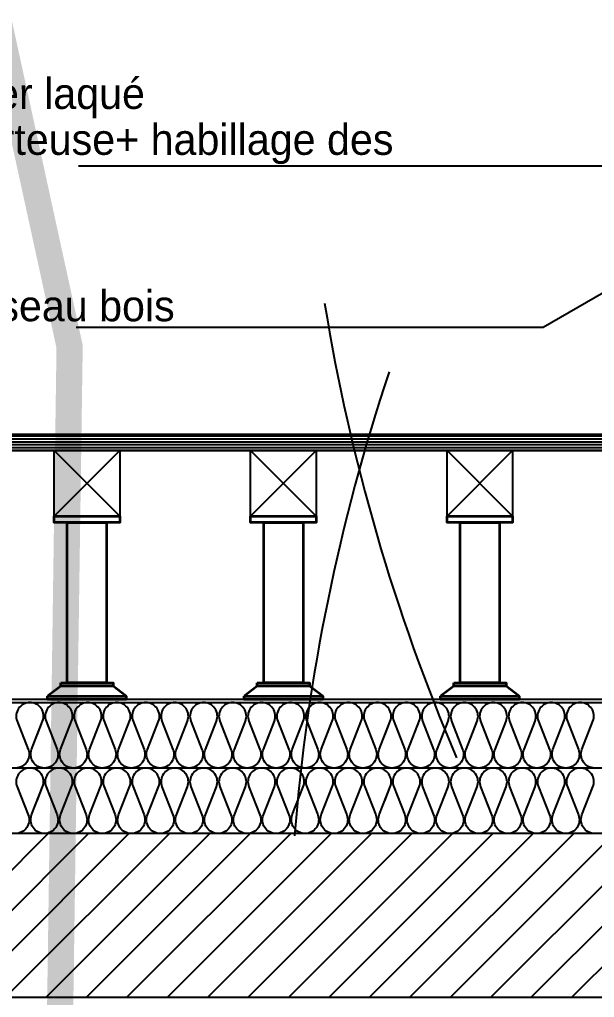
# Model space of a CAD drawing. Extents: x -594 to 29166, y -5797 to 14313.
# Drawn here: x 12952.3 to 13040.1, y 3565.7 to 3715 of the extents above; entities that cross this region are included whole.
import ezdxf

# ---------------------------------------------------------------- set-up
doc = ezdxf.new("R2010")
doc.units = 0
doc.linetypes.add('Style de ligne -15', pattern=[2.0832800000000002, 1.25, -0.41656, 0.1388600000000001, -0.2778600000000001])
doc.layers.get('0').update_dxf_attribs({"color": 252})
for name, color, linetype in [('A SITE', 252, 'Continuous'), ('B GÈnÈral_Hatch', 252, 'Continuous'), ('B Général', 252, 'Continuous'), ('C ANNOTATIONS-prestations', 252, 'Continuous'), ('Fond topo - VEG', 252, 'Continuous'), ('Général', 252, 'Continuous'), ('prlm-MOD-PB', 123, 'Continuous'), ('prlm-VRD', 252, 'Continuous'), ('SA - béton balayé', 252, 'Continuous'), ('SA - EBC', 252, 'Continuous')]:
    doc.layers.add(name, color=color, linetype=linetype)
doc.layers.add('B BATI-murs', color=252, linetype='Continuous', lineweight=35)
doc.styles.add('Eurostile', font='')
doc.styles.get('Eurostile').set_extended_font_data('Eurostile')

# ---------------------------------------------------------------- blocks, each defined once
blk = doc.blocks.new('B n0.Groupe-175-1')
at = {"layer": 'B BATI-murs', "linetype": 'Continuous'}
for p, q in [((123326.7225007306, -122354.5125734118), (123324.7225007306, -122356.0125734118)), ((123336.7225007306, -122356.0125734118), (123334.7225007306, -122354.5125734118))]:
    blk.add_line(p, q, dxfattribs=at)
at = {"layer": 'B BATI-murs', "linetype": 'Continuous', "flags": 128}
for points in [[(123325.7225007306, -122328.5190959634), (123335.7225007306, -122328.5190959634), (123335.7225007306, -122329.5190959634), (123325.7225007306, -122329.5190959634)], [(123327.7225007306, -122329.5190959634), (123333.7225007306, -122329.5190959634), (123333.7225007306, -122354.0125734118), (123327.7225007306, -122354.0125734118)], [(123326.7225007306, -122354.0125734118), (123334.7225007306, -122354.0125734118), (123334.7225007306, -122354.5125734118), (123326.7225007306, -122354.5125734118)], [(123324.7225007306, -122356.0125734118), (123336.7225007306, -122356.0125734118), (123336.7225007306, -122356.5125734118), (123324.7225007306, -122356.5125734118)]]:
    blk.add_lwpolyline(points, close=True, dxfattribs=at)
blk = doc.blocks.new('B n0.Groupe-176-1')
at = {"layer": 'B BATI-murs', "linetype": 'Continuous'}
for p, q in [((123296.7225007306, -122354.5125734118), (123294.7225007306, -122356.0125734118)), ((123306.7225007306, -122356.0125734118), (123304.7225007306, -122354.5125734118))]:
    blk.add_line(p, q, dxfattribs=at)
at = {"layer": 'B BATI-murs', "linetype": 'Continuous', "flags": 128}
for points in [[(123295.7225007306, -122328.5190959634), (123305.7225007306, -122328.5190959634), (123305.7225007306, -122329.5190959634), (123295.7225007306, -122329.5190959634)], [(123297.7225007306, -122329.5190959634), (123303.7225007306, -122329.5190959634), (123303.7225007306, -122354.0125734118), (123297.7225007306, -122354.0125734118)], [(123296.7225007306, -122354.0125734118), (123304.7225007306, -122354.0125734118), (123304.7225007306, -122354.5125734118), (123296.7225007306, -122354.5125734118)], [(123294.7225007306, -122356.0125734118), (123306.7225007306, -122356.0125734118), (123306.7225007306, -122356.5125734118), (123294.7225007306, -122356.5125734118)]]:
    blk.add_lwpolyline(points, close=True, dxfattribs=at)
blk = doc.blocks.new('B n0.Groupe-186-1')
at = {"layer": 'B Général', "linetype": 'Continuous'}
for p, q in [((123325.7225007306, -122328.5190959634), (123335.7225007306, -122318.5190959634)), ((123335.7225007306, -122328.5190959634), (123325.7225007306, -122318.5190959634))]:
    blk.add_line(p, q, dxfattribs=at)
at = {"layer": 'Général', "linetype": 'Continuous', "flags": 128}
blk.add_lwpolyline([(123325.7225007306, -122328.5190959634), (123325.7225007306, -122318.5190959634), (123335.7225007306, -122318.5190959634), (123335.7225007306, -122328.5190959634)], close=True, dxfattribs=at)
blk = doc.blocks.new('B n0.Groupe-187-1')
at = {"layer": 'B Général', "linetype": 'Continuous'}
for p, q in [((123295.7225007306, -122328.5190959634), (123305.7225007306, -122318.5190959634)), ((123305.7225007306, -122328.5190959634), (123295.7225007306, -122318.5190959634))]:
    blk.add_line(p, q, dxfattribs=at)
at = {"layer": 'Général', "linetype": 'Continuous', "flags": 128}
blk.add_lwpolyline([(123295.7225007306, -122328.5190959634), (123295.7225007306, -122318.5190959634), (123305.7225007306, -122318.5190959634), (123305.7225007306, -122328.5190959634)], close=True, dxfattribs=at)
blk = doc.blocks.new('B n0.Groupe-188-1')
at = {"layer": 'B Général', "linetype": 'Continuous'}
for p, q in [((123265.7225007306, -122328.5190959634), (123275.7225007306, -122318.5190959634)), ((123275.7225007306, -122328.5190959634), (123265.7225007306, -122318.5190959634))]:
    blk.add_line(p, q, dxfattribs=at)
at = {"layer": 'Général', "linetype": 'Continuous', "flags": 128}
blk.add_lwpolyline([(123265.7225007306, -122328.5190959634), (123265.7225007306, -122318.5190959634), (123275.7225007306, -122318.5190959634), (123275.7225007306, -122328.5190959634)], close=True, dxfattribs=at)
blk = doc.blocks.new('B n0.Groupe-190-1')
at = {"layer": 'B BATI-murs', "linetype": 'Continuous'}
for p, q in [((123266.7225007306, -122354.5125734118), (123264.7225007306, -122356.0125734118)), ((123276.7225007306, -122356.0125734118), (123274.7225007306, -122354.5125734118))]:
    blk.add_line(p, q, dxfattribs=at)
at = {"layer": 'B BATI-murs', "linetype": 'Continuous', "flags": 128}
for points in [[(123265.7225007306, -122328.5190959634), (123275.7225007306, -122328.5190959634), (123275.7225007306, -122329.5190959634), (123265.7225007306, -122329.5190959634)], [(123267.7225007306, -122329.5190959634), (123273.7225007306, -122329.5190959634), (123273.7225007306, -122354.0125734118), (123267.7225007306, -122354.0125734118)], [(123266.7225007306, -122354.0125734118), (123274.7225007306, -122354.0125734118), (123274.7225007306, -122354.5125734118), (123266.7225007306, -122354.5125734118)], [(123264.7225007306, -122356.0125734118), (123276.7225007306, -122356.0125734118), (123276.7225007306, -122356.5125734118), (123264.7225007306, -122356.5125734118)]]:
    blk.add_lwpolyline(points, close=True, dxfattribs=at)
blk = doc.blocks.new('B n0.Groupe-195-1')
at = {"layer": 'B GÈnÈral_Hatch', "linetype": 'Continuous'}
h = blk.add_hatch(dxfattribs=at)
h.set_pattern_fill('BOIS FIL HOR', color=256, style=0, pattern_type=2)
h.set_pattern_definition([(0, (0.5291666661738418, -0.705555555637693), (0.3527777774492279, -0.4409722221811535), [])])
h.paths.add_polyline_path([(123216.2225007306, -122316.0190959634), (123529.0800127897, -122316.0190959634), (123529.0800127897, -122318.5190959634), (123216.2225007306, -122318.5190959634)])
at = {"layer": 'B Général'}
for p, q in [((123529.0800127897, -122356.5256185741), (123216.2225007306, -122356.5256185741)), ((123529.0800127897, -122357.0256185741), (123216.2225007306, -122357.0256185741))]:
    blk.add_line(p, q, dxfattribs=at)
at = {"layer": 'B Général', "linetype": 'Continuous'}
blk.add_line((123529.0800127897, -122367.0157928509), (123216.2225007306, -122367.0157928509), dxfattribs=at)
at = {"layer": 'B Général', "linetype": 'Continuous', "flags": 128}
blk.add_lwpolyline([(123216.2225007306, -122316.0190959634), (123529.0800127897, -122316.0190959634), (123529.0800127897, -122318.5190959634), (123216.2225007306, -122318.5190959634)], close=True, dxfattribs=at)
blk.add_lwpolyline([(123216.2225007306, -122316.0190959634), (123529.0800127897, -122316.0190959634), (123529.0800127897, -122318.5190959634), (123216.2225007306, -122318.5190959634)], close=True, dxfattribs=at)
for points in [[(123263.1221101896, -122361.9995572518), (123263.963164529, -122359.8530293533, 0.5283351923695654), (123262.016522113, -122356.9995572518, 0.5283351923728812), (123260.069879697, -122359.8530293533), (123261.7519883758, -122364.1460851502, -0.5283351923728812), (123259.8053459598, -122366.9995572518, -0.5283351923695654)], [(123316.1903378663, -122361.9995572518), (123317.0313922057, -122359.8530293533, 0.5283351923695654), (123315.0847497897, -122356.9995572518, 0.5283351923728812), (123313.1381073737, -122359.8530293533), (123314.8202160525, -122364.1460851502, -0.5283351923728812), (123312.8735736365, -122366.9995572518, -0.5283351923695654), (123310.9269312205, -122364.1460851502), (123312.6090398993, -122359.8530293533, 0.5283351923695654), (123310.6623974833, -122356.9995572518, 0.5283351923728812), (123308.7157550673, -122359.8530293533), (123310.3978637461, -122364.1460851502, -0.5283351923728812), (123308.4512213301, -122366.9995572518, -0.5283351923695654), (123306.5045789141, -122364.1460851502), (123308.1866875929, -122359.8530293533, 0.5283351923695654), (123306.2400451769, -122356.9995572518, 0.5283351923728812), (123304.2934027609, -122359.8530293533), (123305.9755114397, -122364.1460851502, -0.5283351923728812), (123304.0288690237, -122366.9995572518, -0.5283351923695654), (123302.0822266077, -122364.1460851502), (123303.7643352865, -122359.8530293533, 0.5283351923695654), (123301.8176928705, -122356.9995572518, 0.5283351923728812), (123299.8710504545, -122359.8530293533), (123301.5531591333, -122364.1460851502, -0.5283351923728812), (123299.6065167173, -122366.9995572518, -0.5283351923695654), (123297.6598743013, -122364.1460851502), (123299.3419829801, -122359.8530293533, 0.5283351923695654), (123297.3953405641, -122356.9995572518, 0.5283351923728812), (123295.4486981481, -122359.8530293533), (123297.130806827, -122364.1460851502, -0.5283351923728812), (123295.184164411, -122366.9995572518, -0.5283351923695654), (123293.2375219949, -122364.1460851502), (123294.9196306738, -122359.8530293533, 0.5283351923695654), (123292.9729882577, -122356.9995572518, 0.5283351923728812), (123291.0263458417, -122359.8530293533), (123292.7084545206, -122364.1460851502, -0.5283351923728812), (123290.7618121045, -122366.9995572518, -0.5283351923695654), (123288.8151696885, -122364.1460851502), (123290.4972783674, -122359.8530293533, 0.5283351923695654), (123288.5506359513, -122356.9995572518, 0.5283351923728812), (123286.6039935353, -122359.8530293533), (123288.2861022142, -122364.1460851502, -0.5283351923728812), (123286.3394597981, -122366.9995572518, -0.5283351923695654), (123284.3928173821, -122364.1460851502), (123286.074926061, -122359.8530293533, 0.5283351923695654), (123284.128283645, -122356.9995572518, 0.5283351923728812), (123282.1816412289, -122359.8530293533), (123283.8637499078, -122364.1460851502, -0.5283351923728812), (123281.9171074918, -122366.9995572518, -0.5283351923695654), (123279.9704650757, -122364.1460851502), (123281.6525737546, -122359.8530293533, 0.5283351923695654), (123279.7059313386, -122356.9995572518, 0.5283351923728812), (123277.7592889225, -122359.8530293533), (123279.4413976014, -122364.1460851502, -0.5283351923728812), (123277.4947551854, -122366.9995572518, -0.5283351923695654), (123275.5481127693, -122364.1460851502), (123277.2302214482, -122359.8530293533, 0.5283351923695654), (123275.2835790322, -122356.9995572518, 0.5283351923728812), (123273.3369366161, -122359.8530293533), (123275.019045295, -122364.1460851502, -0.5283351923728812), (123273.072402879, -122366.9995572518, -0.5283351923695654), (123271.1257604629, -122364.1460851502), (123272.8078691418, -122359.8530293533, 0.5283351923728812), (123270.8612267258, -122356.9995572518, 0.5283351923728812), (123268.9145843098, -122359.8530293533), (123270.5966929886, -122364.1460851502, -0.5283351923728812), (123268.6500505726, -122366.9995572518, -0.5283351923728812), (123266.7034081566, -122364.1460851502), (123268.3855168354, -122359.8530293533, 0.5283351923695654), (123266.4388744194, -122356.9995572518, 0.5283351923728812), (123264.4922320034, -122359.8530293533), (123266.1743406822, -122364.1460851502, -0.5283351923728812), (123264.2276982662, -122366.9995572518, -0.5283351923695654), (123262.2810558502, -122364.1460851502), (123263.963164529, -122359.8530293533, 0.5283351923662496), (123262.016522113, -122356.9995572518)], [(123348.2523920876, -122366.9995572518, -0.5283351923695654), (123346.3057496716, -122364.1460851502), (123347.9878583505, -122359.8530293533, 0.5283351923695654), (123346.0412159344, -122356.9995572518, 0.5283351923728812), (123344.0945735184, -122359.8530293533), (123345.7766821973, -122364.1460851502, -0.5283351923728812), (123343.8300397812, -122366.9995572518, -0.5283351923695654), (123341.8833973652, -122364.1460851502), (123343.5655060441, -122359.8530293533, 0.5283351923695654), (123341.6188636281, -122356.9995572518, 0.5283351923728812), (123339.672221212, -122359.8530293533), (123341.3543298909, -122364.1460851502, -0.5283351923728812), (123339.4076874749, -122366.9995572518, -0.5283351923695654), (123337.4610450588, -122364.1460851502), (123339.1431537377, -122359.8530293533, 0.5283351923695654), (123337.1965113217, -122356.9995572518, 0.5283351923728812), (123335.2498689056, -122359.8530293533), (123336.9319775845, -122364.1460851502, -0.5283351923728812), (123334.9853351685, -122366.9995572518, -0.5283351923728812), (123333.0386927525, -122364.1460851502), (123334.7208014313, -122359.8530293533, 0.5283351923695654), (123332.7741590153, -122356.9995572518, 0.5283351923728812), (123330.8275165993, -122359.8530293533), (123332.5096252781, -122364.1460851502, -0.5283351923728812), (123330.5629828621, -122366.9995572518, -0.5283351923695654), (123328.6163404461, -122364.1460851502), (123330.2984491249, -122359.8530293533, 0.5283351923695654), (123328.3518067089, -122356.9995572518, 0.5283351923728812), (123326.4051642929, -122359.8530293533), (123328.0872729717, -122364.1460851502, -0.5283351923728812), (123326.1406305557, -122366.9995572518, -0.5283351923695654), (123324.1939881397, -122364.1460851502), (123325.8760968185, -122359.8530293533, 0.5283351923695654), (123323.9294544025, -122356.9995572518, 0.5283351923728812), (123321.9828119865, -122359.8530293533), (123323.6649206653, -122364.1460851502, -0.5283351923728812), (123321.7182782493, -122366.9995572518, -0.5283351923695654), (123319.7716358333, -122364.1460851502), (123321.4537445121, -122359.8530293533, 0.5283351923695654), (123319.5071020961, -122356.9995572518, 0.5283351923728812), (123317.5604596801, -122359.8530293533), (123319.2425683589, -122364.1460851502, -0.5283351923728812), (123317.2959259429, -122366.9995572518, -0.5283351923695654), (123315.3492835269, -122364.1460851502), (123317.0313922057, -122359.8530293533, 0.5283351923695654), (123315.0847497897, -122356.9995572518)], [(123263.1221101896, -122371.9995572518), (123263.963164529, -122369.8530293533, 0.5283351923695654), (123262.016522113, -122366.9995572518, 0.5283351923728812), (123260.069879697, -122369.8530293533), (123261.7519883758, -122374.1460851502, -0.5283351923728812), (123259.8053459598, -122376.9995572518, -0.5283351923695654)], [(123316.1903378663, -122371.9995572518), (123317.0313922057, -122369.8530293533, 0.5283351923695654), (123315.0847497897, -122366.9995572518, 0.5283351923728812), (123313.1381073737, -122369.8530293533), (123314.8202160525, -122374.1460851502, -0.5283351923728812), (123312.8735736365, -122376.9995572518, -0.5283351923695654), (123310.9269312205, -122374.1460851502), (123312.6090398993, -122369.8530293533, 0.5283351923695654), (123310.6623974833, -122366.9995572518, 0.5283351923728812), (123308.7157550673, -122369.8530293533), (123310.3978637461, -122374.1460851502, -0.5283351923728812), (123308.4512213301, -122376.9995572518, -0.5283351923695654), (123306.5045789141, -122374.1460851502), (123308.1866875929, -122369.8530293533, 0.5283351923695654), (123306.2400451769, -122366.9995572518, 0.5283351923728812), (123304.2934027609, -122369.8530293533), (123305.9755114397, -122374.1460851502, -0.5283351923728812), (123304.0288690237, -122376.9995572518, -0.5283351923695654), (123302.0822266077, -122374.1460851502), (123303.7643352865, -122369.8530293533, 0.5283351923695654), (123301.8176928705, -122366.9995572518, 0.5283351923728812), (123299.8710504545, -122369.8530293533), (123301.5531591333, -122374.1460851502, -0.5283351923728812), (123299.6065167173, -122376.9995572518, -0.5283351923695654), (123297.6598743013, -122374.1460851502), (123299.3419829801, -122369.8530293533, 0.5283351923695654), (123297.3953405641, -122366.9995572518, 0.5283351923728812), (123295.4486981481, -122369.8530293533), (123297.130806827, -122374.1460851502, -0.5283351923728812), (123295.184164411, -122376.9995572518, -0.5283351923695654), (123293.2375219949, -122374.1460851502), (123294.9196306738, -122369.8530293533, 0.5283351923695654), (123292.9729882577, -122366.9995572518, 0.5283351923728812), (123291.0263458417, -122369.8530293533), (123292.7084545206, -122374.1460851502, -0.5283351923728812), (123290.7618121045, -122376.9995572518, -0.5283351923695654), (123288.8151696885, -122374.1460851502), (123290.4972783674, -122369.8530293533, 0.5283351923695654), (123288.5506359513, -122366.9995572518, 0.5283351923728812), (123286.6039935353, -122369.8530293533), (123288.2861022142, -122374.1460851502, -0.5283351923728812), (123286.3394597981, -122376.9995572518, -0.5283351923695654), (123284.3928173821, -122374.1460851502), (123286.074926061, -122369.8530293533, 0.5283351923695654), (123284.128283645, -122366.9995572518, 0.5283351923728812), (123282.1816412289, -122369.8530293533), (123283.8637499078, -122374.1460851502, -0.5283351923728812), (123281.9171074918, -122376.9995572518, -0.5283351923695654), (123279.9704650757, -122374.1460851502), (123281.6525737546, -122369.8530293533, 0.5283351923695654), (123279.7059313386, -122366.9995572518, 0.5283351923728812), (123277.7592889225, -122369.8530293533), (123279.4413976014, -122374.1460851502, -0.5283351923728812), (123277.4947551854, -122376.9995572518, -0.5283351923695654), (123275.5481127693, -122374.1460851502), (123277.2302214482, -122369.8530293533, 0.5283351923695654), (123275.2835790322, -122366.9995572518, 0.5283351923728812), (123273.3369366161, -122369.8530293533), (123275.019045295, -122374.1460851502, -0.5283351923728812), (123273.072402879, -122376.9995572518, -0.5283351923695654), (123271.1257604629, -122374.1460851502), (123272.8078691418, -122369.8530293533, 0.5283351923728812), (123270.8612267258, -122366.9995572518, 0.5283351923728812), (123268.9145843098, -122369.8530293533), (123270.5966929886, -122374.1460851502, -0.5283351923728812), (123268.6500505726, -122376.9995572518, -0.5283351923728812), (123266.7034081566, -122374.1460851502), (123268.3855168354, -122369.8530293533, 0.5283351923695654), (123266.4388744194, -122366.9995572518, 0.5283351923728812), (123264.4922320034, -122369.8530293533), (123266.1743406822, -122374.1460851502, -0.5283351923728812), (123264.2276982662, -122376.9995572518, -0.5283351923695654), (123262.2810558502, -122374.1460851502), (123263.963164529, -122369.8530293533, 0.5283351923662496), (123262.016522113, -122366.9995572518)], [(123348.2523920876, -122376.9995572518, -0.5283351923695654), (123346.3057496716, -122374.1460851502), (123347.9878583505, -122369.8530293533, 0.5283351923695654), (123346.0412159344, -122366.9995572518, 0.5283351923728812), (123344.0945735184, -122369.8530293533), (123345.7766821973, -122374.1460851502, -0.5283351923728812), (123343.8300397812, -122376.9995572518, -0.5283351923695654), (123341.8833973652, -122374.1460851502), (123343.5655060441, -122369.8530293533, 0.5283351923695654), (123341.6188636281, -122366.9995572518, 0.5283351923728812), (123339.672221212, -122369.8530293533), (123341.3543298909, -122374.1460851502, -0.5283351923728812), (123339.4076874749, -122376.9995572518, -0.5283351923695654), (123337.4610450588, -122374.1460851502), (123339.1431537377, -122369.8530293533, 0.5283351923695654), (123337.1965113217, -122366.9995572518, 0.5283351923728812), (123335.2498689056, -122369.8530293533), (123336.9319775845, -122374.1460851502, -0.5283351923728812), (123334.9853351685, -122376.9995572518, -0.5283351923728812), (123333.0386927525, -122374.1460851502), (123334.7208014313, -122369.8530293533, 0.5283351923695654), (123332.7741590153, -122366.9995572518, 0.5283351923728812), (123330.8275165993, -122369.8530293533), (123332.5096252781, -122374.1460851502, -0.5283351923728812), (123330.5629828621, -122376.9995572518, -0.5283351923695654), (123328.6163404461, -122374.1460851502), (123330.2984491249, -122369.8530293533, 0.5283351923695654), (123328.3518067089, -122366.9995572518, 0.5283351923728812), (123326.4051642929, -122369.8530293533), (123328.0872729717, -122374.1460851502, -0.5283351923728812), (123326.1406305557, -122376.9995572518, -0.5283351923695654), (123324.1939881397, -122374.1460851502), (123325.8760968185, -122369.8530293533, 0.5283351923695654), (123323.9294544025, -122366.9995572518, 0.5283351923728812), (123321.9828119865, -122369.8530293533), (123323.6649206653, -122374.1460851502, -0.5283351923728812), (123321.7182782493, -122376.9995572518, -0.5283351923695654), (123319.7716358333, -122374.1460851502), (123321.4537445121, -122369.8530293533, 0.5283351923695654), (123319.5071020961, -122366.9995572518, 0.5283351923728812), (123317.5604596801, -122369.8530293533), (123319.2425683589, -122374.1460851502, -0.5283351923728812), (123317.2959259429, -122376.9995572518, -0.5283351923695654), (123315.3492835269, -122374.1460851502), (123317.0313922057, -122369.8530293533, 0.5283351923695654), (123315.0847497897, -122366.9995572518)]]:
    blk.add_lwpolyline(points, format="xyb", dxfattribs=at)
at = {"layer": 'B Général'}
for name in ['B n0.Groupe-188-1', 'B n0.Groupe-187-1', 'B n0.Groupe-186-1']:
    blk.add_blockref(name, (0, 0), dxfattribs=at)
at = {"layer": 'Général'}
for name in ['B n0.Groupe-190-1', 'B n0.Groupe-176-1', 'B n0.Groupe-175-1']:
    blk.add_blockref(name, (0, 0), dxfattribs=at)
blk = doc.blocks.new('A 90.VEG12')
at = {"ltscale": 2}
for start, end in [(6.923076979206323, 20.76923090842763), (339.2307689837768, 353.0769230207937)]:
    blk.add_arc((0, 0), 0.496982058, start, end, dxfattribs=at)
blk = doc.blocks.new('A$C380262B1')
at = {"layer": 'SA - béton balayé'}
h = blk.add_hatch(dxfattribs=at)
h.set_pattern_fill('BETON_BALAYE', color=256, scale=50, angle=-20.82846392552948, style=0, pattern_type=2)
h.set_pattern_definition([(339.1715360744705, (-355966725.0913794, -417896002.4038396), (120.5899727452301, 7.619611099305162), [750, -100, 250, -50]), (339.1715360744705, (-355966654.0479279, -417896002.6831044), (-23.08696394935313, 79.93273481872912), [150, -16.5, 300, -37.5]), (339.1715360744705, (-355966686.6133692, -417895971.5705341), (254.9204179624569, -61.13779932125717), [400, -70, 200, -50])])
h.paths.add_polyline_path([(1873.113977955654, -1045.302820485085), (1723.694125330076, -1045.058329775929), (1723.307328578085, -925.0544283539057), (2345.532266516238, -924.7764729894698), (2345.145130297169, -964.4988502375782), (3017.950370302424, -1034.733838774264), (4386.429105047137, -1035.296649020165, 0.4554572218905719), (4485.51508099772, -921.50833401829, -0.01964105558483272), (4467.221169918776, -749.9391863122582), (4481.542929168791, 248.8766504451632, 0.1673816827692034), (4271.636023558676, 941.6985101997852, -0.1543094570110363), (3947.719518048689, 1816.496034897864), (3948.121993010864, 2223.469870258123), (4228.121712291613, 2223.073383234441), (4227.560372790322, 1826.65438670665, 0.1545072172811908), (4495.384320942685, 1110.103053227067, -0.1683812778433724), (4761.346017243341, 238.37751140818), (4744.886533962563, -628.3880593255162, 0.0517561400087343), (4870.208288822323, -1347.367929667234, 0.07683847701793518), (5066.27194066532, -1775.590235739946, 0.01799232693758742), (5358.835439849645, -2186.503778491169), (5613.365647150204, -2444.26066800952), (5515.134513610974, -2706.88981320709, -0.1699699658030997), (4566.215102141723, -1299.586025625467, 0.3336449647308316), (4374.211731227115, -1155.291634611785), (3011.679256986827, -1154.731269739568), (2987.463968060911, -1152.203405182809), (2588.298533950001, -2690.259298682213), (2395.835024816915, -3771.221282333136, 0.4142135626327677), (2476.75752537325, -3887.20209505409), (2969.033070793375, -3974.850948899984), (2947.999150305986, -4092.993126623333), (2455.722538055852, -4005.344082973897, -0.4142135620652547), (2277.693036897108, -3750.186295062304), (2470.928195118904, -2664.89038169384), (2866.758767655119, -1139.602836966515)])
at = {"layer": 'SA - EBC'}
h = blk.add_hatch(dxfattribs=at)
h.set_pattern_fill('_USER', color=256, scale=75, angle=-335.8284639255295, style=0, pattern_type=0)
h.set_pattern_definition([(24.17153607447054, (-355966725.0913794, -417896002.4038396), (-30.71023888770651, 68.42427367140989), [])])
h.paths.add_polyline_path([(9533.967289561406, -8391.022676602006), (7823.560263682157, -8197.032719478011), (7677.26634000428, -8624.200356937945), (6795.644808141515, -8561.406107898802), (5968.179506575689, -8295.55842038244), (5307.727831928059, -7899.99740216881, -0.3248648439675891), (5215.66356504336, -6186.960641667247, -0.2814891280233847), (6034.588919347152, -5793.906059488654), (6977.488194359466, -5966.359615046531, 0.1695292869953866), (8622.524935239926, -5863.042801246047, 0.3340686001642133), (8902.106720628217, -5382.998490706086, 0.09326601099187866), (8620.675744628534, -4484.154293872416, 0.153138720952933), (7983.041431754827, -3856.574170198292), (6774.001917056739, -3250.65084323287), (5737.27900213562, -2651.023222506046, -0.1642525569746835), (4858.435642998666, -1650.659172795713), (4817.150435736403, -1198.612694069743), (4848.756969021633, -647.3217743448913), (5422.659926814958, 1808.548009581864, 0.4390366150430304), (6435.564773995429, 2874.098786618561, -0.09336270403907257), (6508.739385334775, 3486.828686110675, 0.1042719612268155), (6540.439700800925, 3811.755312792957), (6460.564939025789, 4655.403570830822), (7373.38954936713, 4920.791836176068), (7554.008261486888, 4259.8578767851), (7298.873095074669, 4188.137014396489), (7509.021686343476, 3441.03382807225, -0.2009829630450486), (7456.712778378278, 3016.095944307745), (7105.68882166408, 2168.347155954689), (7082.51023539342, 1970.99042609334), (7207.488740049303, 1059.89730162546), (7767.198439734057, -779.9824859946966), (8823.304629139602, -984.4878826290369, 0.1214178809896852), (9894.772318005562, -3098.331943433732, 0.01018302281994621), (10254.53238859773, -3499.40192066133), (9617.819940159097, -3345.007801242173), (9300.242931814864, -4358.367580920458), (9996.567213023081, -4620.499769318849), (9784.691719617695, -7276.41688529402), (9646.94292745553, -8212.627615593374)])
at = {"layer": 'Fond topo - VEG', "ltscale": 2, "xscale": 603.8399999999998, "yscale": 603.8399999999998, "zscale": 100, "rotation": 182.3278434684567}
for p in [(5200.323932571337, 456.0334606096148), (5198.661068407819, 302.3562938906252)]:
    blk.add_blockref('A 90.VEG12', p, dxfattribs=at)

msp = doc.modelspace()

# ---------------------------------------------------------------- hatches: boundary and pattern name
at = {"layer": 'B GÈnÈral_Hatch', "linetype": 'Continuous'}
h = msp.add_hatch(dxfattribs=at)
h.set_pattern_fill('45_0_15_52', color=256, style=0, pattern_type=2)
h.set_pattern_definition([(45, (-110308.0947783708, 125967.7141044684), (3.527777774492279, -2.645833334565396), [])])
h.paths.add_polyline_path([(12908.12772235979, 3590.696481138279), (12908.12772235979, 3565.696481138279), (13220.98523441887, 3565.696481138279), (13220.98523441887, 3590.696481138279)])

# ---------------------------------------------------------------- linework, layer by layer
at = {"layer": 'A SITE', "linetype": 'Style de ligne -15', "lineweight": 50, "ltscale": 25.4}
msp.add_open_spline([(4176.460323989, 5442.268083721201), (4369.671814654253, 5480.305082514233), (4562.883305319505, 5518.342081307264), (4903.035870079556, 5519.770962749722), (5243.188434839607, 5521.199844192178), (5979.862232432676, 5524.644192387673), (6716.536030025745, 5528.088540583168), (7278.196035443951, 5527.680984529125), (7839.856040862154, 5527.273428475082), (8021.33605249903, 5527.04436151977), (8202.816064135908, 5526.815294564457), (8808.175518535207, 5525.355672830381), (9413.534972934507, 5523.896051096305), (10716.35055125782, 5525.292875773189), (12019.16612958114, 5526.689700450073), (12242.59736941556, 5526.219074095052), (12466.02860924998, 5525.748447740031), (12816.58825669966, 5520.962446153984), (13167.14790414932, 5516.176444567938), (13202.67334411069, 5616.323253230989), (13238.19878407206, 5716.470061894041), (13267.88797985007, 5802.201202280354), (13297.57717562809, 5887.932342666667), (13327.26637146807, 5973.663483182873), (13356.95556730804, 6059.39462369908), (13408.40586833479, 6207.963585019167), (13459.85616936153, 6356.532546339254), (13477.00626972637, 6406.055533505653), (13494.1563700912, 6455.578520672052), (13528.56424594086, 6560.211756405557), (13562.97212179051, 6664.844992139062), (13573.34426940263, 6696.386357049848), (13583.71641701474, 6727.927721960633), (13599.14459516289, 6774.844311820367), (13614.57277331104, 6821.7609016801), (13678.89845151418, 7117.445058481407), (13743.22412971732, 7413.129215282714), (13957.44417426001, 7453.649993311512), (14171.6642188027, 7494.17077134031), (14164.33110006091, 7534.454284825461), (14156.99798131911, 7574.737798310613), (14190.69856097776, 7584.1885789299), (14224.3991406364, 7593.639359549188), (14227.54598275065, 7586.876309721521), (14230.6928248649, 7580.113259893854), (14293.31613396937, 7599.075882379029), (14355.93944307384, 7618.038504864206), (14360.33627129155, 7603.518153668139), (14364.73309950925, 7588.997802472074), (14537.19463817218, 7591.452871283189), (14709.72105367121, 7640.318572682433), (14664.80085229129, 7789.364483691123), (14619.88065091136, 7938.410394699813), (15047.10136485209, 8062.384212492531), (15474.32207879282, 8186.35803028525), (15686.72011032906, 8247.99634733282), (15899.1181418653, 8309.634664380394), (15904.18095425764, 8311.16615035549), (15909.24376664999, 8312.697636330588), (15908.24632720474, 8315.994988719141), (15907.24888775948, 8319.292341107695), (17672.66370066847, 8849.18489157519), (19438.07851357746, 9379.077442042686), (19648.94625719312, 9442.84166650947), (19859.81400080878, 9506.605890976254), (20255.34999765514, 9309.740046358256), (20650.88599450151, 9112.87420174026), (20960.83037043088, 8222.925854629979), (21270.77474636025, 7332.977507519699), (21180.20482578994, 7304.155253916865), (21089.63490521962, 7275.333000314032), (21163.08192130905, 7017.583632131451), (21236.52893739848, 6759.834263948869), (21251.59096196499, 6763.900398713808), (21266.65298653151, 6767.966533478745), (21275.66331628615, 6734.589920389879), (21284.67364604079, 6701.213307301014), (21269.90174220742, 6697.225493309333), (21255.12983837404, 6693.237679317652), (21270.02909754186, 6638.046934804524), (21284.92835670968, 6582.856190291396), (21291.18791271421, 6584.546016145794), (21297.44746871873, 6586.235842000193), (21305.99505503359, 6495.045994312171), (21402.88127022713, 6506.77370062368), (21487.34614140726, 6527.117243858374), (21571.8110125874, 6547.460787093069), (21569.54090915693, 6559.077459708715), (21567.27080572647, 6570.694132324361), (21604.9826147757, 6578.638180696444), (21642.69442382495, 6586.582229068526), (21649.99092684802, 6549.24424479024), (21657.28742987109, 6511.906260511954), (21652.49321263043, 6510.896351562153), (21647.69899538977, 6509.88644261235), (21807.59759874861, 5746.171790918018), (21967.49620210746, 4982.457139223686), (21977.29087856582, 4938.619647976331), (21987.08555502418, 4894.782156728977), (22015.77968985148, 4743.897667099305), (22044.47382467878, 4593.013177469635), (22063.49845796792, 4473.15386370534), (22082.52309125707, 4353.294549941044), (22101.17758034708, 4237.725041504161), (22119.8320694371, 4122.155533067276), (22124.34521501322, 4087.383801149612), (22128.85836058934, 4052.612069231947), (22138.67043277023, 3933.294823616047), (22148.48250495112, 3813.977578000148), (22152.89930715496, 3687.239417307076), (22157.31610935879, 3560.501256614004), (22156.076484195, 3368.858372212821), (22154.83685903121, 3177.215487811639), (22152.19921093334, 3078.786779554529), (22149.56156283546, 2980.358071297419), (22145.45597761818, 2863.604543402881), (22141.35039240089, 2746.851015508344), (22132.84957172425, 2586.184714510545), (22124.3487510476, 2425.518413512747), (22087.73229281092, 1950.645502867765), (22051.11583457425, 1475.772592222784), (21993.93267188069, 847.2728484507301), (21936.74950918714, 218.7731046786765), (21915.72911809816, 183.1543716948916), (21894.70872700917, 147.5356387111067), (21213.22959377029, 141.5663173796755), (20531.75046053142, 135.5969960482442), (20529.70391122794, 160.0584829811443), (20527.65736192447, 184.5199699140445), (20322.85211202239, 176.690893984845), (20118.04686212031, 168.8618180556456), (19882.16605612223, 159.8448189737624), (19646.28525012414, 150.8278198918793), (19256.88795437214, 145.1817412266304), (18867.49065862014, 139.5356625613815), (18773.40076004949, -158.0539794890239), (18679.31086147885, -455.6436215394293), (18604.52972435834, -1398.2892427307), (18529.74858723784, -2340.934863921971), (18635.05281645298, -2777.584667182492), (18740.3570456681, -3214.234470443014), (18588.75649128179, -3295.852804806581), (18437.15593689547, -3377.471139170148), (18384.51067286626, -3407.386502780186), (18331.86540883705, -3437.301866390224), (18280.61346701965, -3484.555506740129), (18229.36152520225, -3531.809147090034), (18125.26721579346, -3688.348619902795), (18021.17290638468, -3844.888092715555), (17973.14358509049, -3961.195121001385), (17925.1142637963, -4077.502149287216), (17903.6595444782, -4188.267269896076), (17882.2048251601, -4299.032390504935), (17853.8311819437, -4428.724102620885), (17825.4575387273, -4558.415814736834), (17795.32097892486, -4816.051617467339), (17765.18441912243, -5073.687420197844), (17828.42555699479, -5320.211674328882), (17891.66669486716, -5566.73592845992), (16164.83861855822, -5333.520038808841), (14438.01054224929, -5100.304149157763), (14043.04613360993, -5030.62411782032), (13648.08172497056, -4960.944086482877), (13506.14388269963, -4936.078551666066), (13364.20604042869, -4911.213016849256), (13220.84792956359, -4883.357134984888), (13077.48981869849, -4855.501253120519), (12791.93663099906, -4799.706438058725), (12506.38344329963, -4743.911622996931), (12128.34885504419, -4679.679125337937), (11750.31426678875, -4615.446627678944), (11530.96657057306, -4571.296341279807), (11311.61887435737, -4527.14605488067), (10549.50275420606, -4375.436976027418), (9787.386634054754, -4223.727897174167), (9847.497623255429, -3981.593318758593), (9907.608612456102, -3739.45874034302), (9806.224612371345, -3461.390401503092), (9704.840612286585, -3183.322062663164), (9715.186505392605, -3083.78428544866), (9725.532398498623, -2984.246508234157), (9824.047302511954, -2441.958219058206), (9922.562206525283, -1899.669929882255), (9651.720328772337, -1701.166952330637), (9380.878451019391, -1502.663974779018), (9447.608481402609, -1104.824686992503), (9514.338511785827, -706.9853992059885), (9834.997575414756, -611.0330797781556), (10155.65663904368, -515.0807603503229), (10247.11430860766, 11.58272047775972), (10338.57197817164, 538.2462013058423), (10143.19891171326, 564.034399210519), (9947.825845254876, 589.8225971151958), (9948.480143309253, 594.7796016490087), (9949.134441363629, 599.7366061828216), (9614.749591614567, 638.6852105942904), (9280.364741865505, 677.6338150057593), (8737.858740855809, 744.5739853015723), (8195.352739846112, 811.5141555973853), (7103.907474774716, 948.2615167649813), (6012.462209703319, 1085.008877932577), (5516.206690876444, 1145.917004896744), (5019.951172049568, 1206.825131860911), (4567.056891918675, 1262.264872866837), (4114.162611787784, 1317.704613872763), (4102.179930818145, 1307.408669484968), (4090.197249848507, 1297.112725097174), (3869.943570597327, 1322.109522471705), (3649.689891346147, 1347.106319846236), (3455.220307945352, 1370.40469088167), (3260.750724544557, 1393.703061917104), (3258.524318804017, 1373.559348491966), (3256.297913063478, 1353.415635066829), (2884.9618248586, 1399.247563906887), (2513.625736653723, 1445.079492746946), (2816.188598448748, 2481.82475935111), (3118.751460243772, 3518.570025955275), (3122.582998515823, 3517.421165562354), (3126.414536787875, 3516.272305169434), (3182.802811835182, 3704.331784302535), (3239.191086882488, 3892.391263435636), (3244.935288008489, 3911.548615905299), (3250.679489134491, 3930.705968374963), (3342.692954312362, 4248.16559893286), (3434.706419490234, 4565.625229490758), (3504.836904109278, 4748.284544670305), (3574.967388728322, 4930.943859849853), (3700.502833669992, 5086.55402693077), (3826.038278611662, 5242.164194011688), (4001.249301300331, 5342.216138866444), (4176.460323989, 5442.268083721201)], degree=2, knots=[0, 0, 0, 1, 1, 2, 2, 3, 3, 4, 4, 5, 5, 6, 6, 7, 7, 8, 8, 9, 9, 10, 10, 11, 11, 12, 12, 13, 13, 14, 14, 15, 15, 16, 16, 17, 17, 18, 18, 19, 19, 20, 20, 21, 21, 22, 22, 23, 23, 24, 24, 25, 25, 26, 26, 27, 27, 28, 28, 29, 29, 30, 30, 31, 31, 32, 32, 33, 33, 34, 34, 35, 35, 36, 36, 37, 37, 38, 38, 39, 39, 40, 40, 41, 41, 42, 42, 43, 43, 44, 44, 45, 45, 46, 46, 47, 47, 48, 48, 49, 49, 50, 50, 51, 51, 52, 52, 53, 53, 54, 54, 55, 55, 56, 56, 57, 57, 58, 58, 59, 59, 60, 60, 61, 61, 62, 62, 63, 63, 64, 64, 65, 65, 66, 66, 67, 67, 68, 68, 69, 69, 70, 70, 71, 71, 72, 72, 73, 73, 74, 74, 75, 75, 76, 76, 77, 77, 78, 78, 79, 79, 80, 80, 81, 81, 82, 82, 83, 83, 84, 84, 85, 85, 86, 86, 87, 87, 88, 88, 89, 89, 90, 90, 91, 91, 92, 92, 93, 93, 94, 94, 95, 95, 96, 96, 97, 97, 98, 98, 99, 99, 100, 100, 101, 101, 102, 102, 103, 103, 104, 104, 105, 105, 106, 106, 107, 107, 108, 108, 109, 109, 110, 110, 111, 111, 112, 112, 113, 113, 114, 114, 115, 115, 115], dxfattribs=at)
at = {"layer": 'B Général', "linetype": 'Continuous'}
msp.add_line((12961.35854085747, 3692.695008505034), (13047.17132613901, 3692.695008505034), dxfattribs=at)
at = {"layer": 'B Général', "linetype": 'Continuous', "flags": 128}
msp.add_lwpolyline([(12960.9731464424, 3668.029999999882), (13032.2731464424, 3668.029999999882), (13070.664067326, 3690.195008505034)], dxfattribs=at)
msp.add_lwpolyline([(12908.12772235979, 3590.696481138279), (12908.12772235979, 3565.696481138279), (13220.98523441887, 3565.696481138279), (13220.98523441887, 3590.696481138279)], close=True, dxfattribs=at)
at = {"layer": 'prlm-MOD-PB', "color": 1, "ltscale": 0.8, "const_width": 4}
msp.add_lwpolyline([(13761.48294011798, -516.5147594317959), (13968.71237612328, 749.4589399823844), (13959.37978583022, 872.606184214374), (13804.43431960404, 1012.431982712759), (13501.66282327038, 1247.126384215177), (13247.48184304826, 1554.312837865481), (13061.37769570297, 1960.661674541815), (12968.69565921674, 2271.767711066674), (12944.7555030557, 2600.055455356526), (12959.98573342377, 3665.064318876031), (12897.82140624974, 3950.030347885919), (12830.45669903524, 4130.45444072738), (12720.55050343583, 4328.503315358704), (12567.53639446121, 4529.697730378243), (12430.97125409216, 4881.092460497413), (12384.35584970284, 5226.777475845074), (12413.82371571667, 5469.256350822253)], dxfattribs=at)

# ---------------------------------------------------------------- block references
at = {"layer": 'B Général'}
msp.add_blockref('B n0.Groupe-195-1', (-110308.0947783708, 125967.7141044684), dxfattribs=at)
at = {"layer": 'prlm-VRD'}
msp.add_blockref('A$C380262B1', (8094.782763188872, 3263.943246462347), dxfattribs=at)

# ---------------------------------------------------------------- texts
at = {"layer": 'C ANNOTATIONS-prestations', "char_height": 4.703703703703704, "width": 95.82345091838506, "attachment_point": 7, "line_spacing_factor": 0.8945783132530118, "style": 'Eurostile'}
for s, insert in [('cornière acier laqué\\Pstructure porteuse+ habillage des lames bois', (12916.2440340959, 3687.282517010157)), ('traverse tasseau bois ', (12916.2440340959, 3668.882517010148))]:
    msp.add_mtext(s, dxfattribs=dict(at, insert=insert))

doc.saveas('drawing.dxf')
